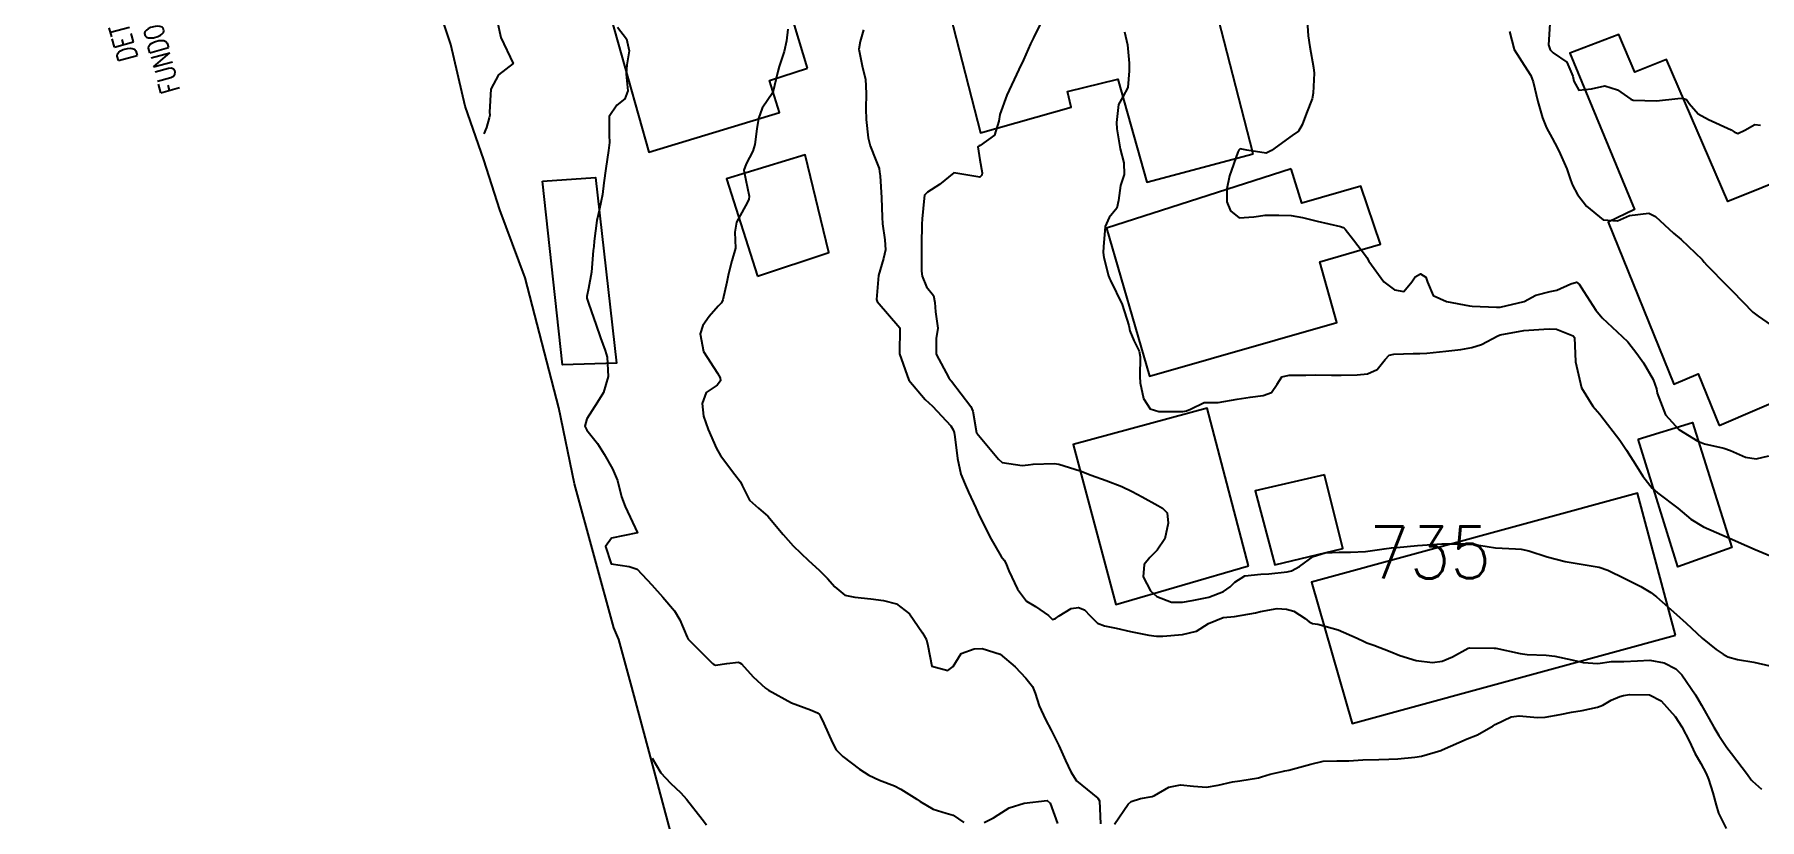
# Model space of a CAD drawing. Header units: metres. Extents: x 292545 to 299085, y 7450245 to 7463078.
# Drawn here: x 298542.6 to 298675.3, y 7450496.4 to 7450556.9 of the extents above; entities that cross this region are included whole.
import ezdxf
from ezdxf.enums import TextEntityAlignment as Align

# ---------------------------------------------------------------- set-up
doc = ezdxf.new("R2010")
doc.units = ezdxf.units.M
for name, color, linetype in [('Area', 45, 'Continuous'), ('Cotas', 45, 'Continuous'), ('Curvas de Nivel 1m', 11, 'Continuous'), ('Curvas de Nivel 5m', 15, 'Continuous'), ('Edificações', 30, 'Continuous'), ('TEXTO', 45, 'Continuous')]:
    doc.layers.add(name, color=color, linetype=linetype)
doc.styles.add('ROMANS', font='romans', dxfattribs={"height": 0.2})
doc.styles.add('Style-STANDARD', font='STANDARD.shx')

msp = doc.modelspace()

# ---------------------------------------------------------------- linework, layer by layer
at = {"layer": 'Area'}
msp.add_polyline3d([(298591.72, 7450494.84, 739.21), (298588.58, 7450506.63, 738.34), (298587.58, 7450510.3, 738.16), (298587.18, 7450511.19, 738.19), (298584.16, 7450522.28, 741.47), (298582.97, 7450528.13, 737.95), (298580.37, 7450538.13, 742.55), (298578.42, 7450543.38, 738.56), (298577.2, 7450547.23, 738.64), (298575.75, 7450551.35, 738.69), (298574.66, 7450556.11, 743.02), (298572.75, 7450561.81, 738.85)], dxfattribs=at)
at = {"layer": 'Curvas de Nivel 1m', "flags": 128}
for points, elevation in [([(298578.21, 7450557.93), (298578.49, 7450556.65), (298579.44, 7450554.64), (298578.33, 7450553.76), (298577.73, 7450552.66), (298577.63, 7450550.88), (298577.64, 7450550.66), (298577.61, 7450550.45), (298577.39, 7450549.71), (298577.19, 7450549.21)], 739), ([(298587.48, 7450557.44), (298588.16, 7450556.53), (298588.37, 7450555.62), (298588.19, 7450554.53), (298588.15, 7450553.82), (298588.26, 7450552.53), (298588.04, 7450551.91), (298587.41, 7450551.43), (298586.83, 7450550.55), (298586.82, 7450549.11), (298586.85, 7450548.55), (298586.77, 7450547.95), (298586.57, 7450546.55), (298586.43, 7450545.46), (298586.33, 7450544.55), (298586.06, 7450543.31), (298585.88, 7450542.56), (298585.69, 7450540.96), (298585.64, 7450540.56), (298585.61, 7450540.23), (298585.47, 7450538.57), (298585.24, 7450537.32), (298585.11, 7450536.69), (298585.12, 7450536.57), (298585.23, 7450536.19), (298585.66, 7450535.01), (298585.81, 7450534.56), (298586.16, 7450533.52), (298586.53, 7450532.55), (298586.67, 7450532.04), (298586.76, 7450530.55), (298586.4, 7450529.3), (298585.93, 7450528.56), (298585.12, 7450527.29), (298584.97, 7450526.71), (298585.11, 7450526.42), (298585.93, 7450525.38), (298586.44, 7450524.56), (298587.08, 7450523.43), (298587.46, 7450522.54), (298587.79, 7450521.28), (298588.06, 7450520.53), (298589.01, 7450518.52), (298587.01, 7450518.1), (298586.55, 7450517.46), (298586.99, 7450516.12), (298588.38, 7450515.92), (298588.98, 7450515.72), (298590.11, 7450514.51), (298590.96, 7450513.56), (298591.85, 7450512.49), (298592.26, 7450511.8), (298592.82, 7450510.47), (298592.92, 7450510.31), (298594.78, 7450508.45), (298594.89, 7450508.36), (298595.02, 7450508.32), (298595.88, 7450508.44), (298596.77, 7450508.55), (298596.89, 7450508.51), (298597, 7450508.43), (298597.9, 7450507.43), (298598.87, 7450506.54), (298599.08, 7450506.4), (298600.86, 7450505.42), (298602.33, 7450504.89), (298602.86, 7450504.66), (298603.01, 7450504.51), (298603.1, 7450504.36), (298603.35, 7450503.84), (298604.02, 7450502.34), (298604.29, 7450501.81), (298604.81, 7450501.28), (298606.1, 7450500.32), (298606.8, 7450499.84), (298607.63, 7450499.46), (298608.78, 7450499.02), (298609.28, 7450498.78), (298610.08, 7450498.27), (298610.51, 7450498), (298610.77, 7450497.83), (298611.77, 7450497.24), (298612.76, 7450496.93), (298613.31, 7450496.78), (298614.11, 7450496.22)], 738), ([(298600.59, 7450557.28), (298600.47, 7450556.39), (298600.3, 7450555.55), (298599.92, 7450554.4), (298599.81, 7450554.03), (298599.42, 7450552.4), (298598.61, 7450551.2), (298598.33, 7450550.41), (298598.2, 7450549.6), (298598.03, 7450548.41), (298597.89, 7450547.9), (298597.36, 7450546.92), (298597.2, 7450546.42), (298597.34, 7450545.66), (298597.61, 7450544.42), (298597.58, 7450544.16), (298597.32, 7450543.67), (298596.64, 7450542.43), (298596.51, 7450541.65), (298596.54, 7450540.43), (298596.26, 7450539.45), (298596.01, 7450538.44), (298595.89, 7450537.8), (298595.58, 7450536.45), (298595.47, 7450536.21), (298595.23, 7450535.95), (298594.52, 7450535.15), (298594.04, 7450534.46), (298593.84, 7450533.82), (298594.08, 7450532.46), (298595.17, 7450530.79), (298595.36, 7450530.45), (298595.39, 7450530.21), (298595.15, 7450529.88), (298594.3, 7450529.3), (298593.99, 7450528.46), (298594.1, 7450527.48), (298594.46, 7450526.46), (298595.1, 7450524.99), (298595.4, 7450524.45), (298596.5, 7450523.01), (298596.93, 7450522.43), (298597.06, 7450522.16), (298597.64, 7450521.02), (298598.31, 7450520.41), (298599.03, 7450519.8), (298600.21, 7450518.39), (298601, 7450517.51), (298602.18, 7450516.37), (298602.99, 7450515.64), (298603.62, 7450514.99), (298604.2, 7450514.34), (298604.96, 7450513.72), (298605.74, 7450513.55), (298606.96, 7450513.43), (298607.94, 7450513.31), (298608.95, 7450513.05), (298609.94, 7450512.27), (298610.93, 7450510.81), (298611.25, 7450510.26), (298611.35, 7450509.83), (298611.66, 7450508.25), (298612.89, 7450507.91), (298613.31, 7450508.23), (298613.92, 7450509.22), (298614.91, 7450509.57), (298615.52, 7450509.6), (298616.91, 7450509.17), (298618.07, 7450508.18), (298618.88, 7450507.31), (298619.39, 7450506.67), (298619.6, 7450506.16), (298619.91, 7450505.2), (298620.39, 7450504.15), (298620.84, 7450503.31), (298621.43, 7450502.13), (298621.95, 7450500.99), (298622.36, 7450500.12), (298622.79, 7450499.42), (298624.44, 7450498.09), (298624.56, 7450497.88), (298624.63, 7450496.1)], 737), ([(298606.4, 7450557.24), (298606.14, 7450556.32), (298606.05, 7450555.74), (298606.31, 7450554.32), (298606.54, 7450553.42), (298606.61, 7450552.32), (298606.57, 7450551.15), (298606.61, 7450550.32), (298606.77, 7450548.92), (298606.9, 7450548.31), (298607.36, 7450547.2), (298607.61, 7450546.56), (298607.64, 7450546.31), (298607.67, 7450545.99), (298607.78, 7450544.3), (298607.83, 7450542.82), (298607.87, 7450542.3), (298608.05, 7450541.05), (298608.09, 7450540.3), (298607.94, 7450539.63), (298607.56, 7450538.31), (298607.4, 7450536.47), (298607.46, 7450536.31), (298609.2, 7450534.28), (298609.18, 7450532.28), (298609.88, 7450530.27), (298611.14, 7450528.77), (298611.72, 7450528.25), (298613.12, 7450526.75), (298613.3, 7450526.43), (298613.37, 7450526.24), (298613.43, 7450525.91), (298613.63, 7450524.23), (298613.88, 7450523.03), (298614.22, 7450522.22), (298614.49, 7450521.65), (298615.05, 7450520.43), (298615.14, 7450520.21), (298615.22, 7450520.03), (298616.11, 7450518.2), (298617, 7450516.69), (298617.21, 7450516.4), (298617.34, 7450516.18), (298617.58, 7450515.59), (298618.25, 7450514.18), (298618.95, 7450513.24), (298619.62, 7450512.83), (298620.64, 7450512.14), (298620.78, 7450511.98), (298620.94, 7450511.83), (298621.18, 7450511.9), (298621.46, 7450512.13), (298622.38, 7450512.69), (298622.95, 7450512.77), (298623.4, 7450512.57), (298623.85, 7450512.11), (298624.39, 7450511.55), (298624.94, 7450511.35), (298625.85, 7450511.17), (298626.93, 7450510.91), (298628.34, 7450510.64), (298628.93, 7450510.56), (298629.44, 7450510.55), (298630.93, 7450510.68), (298632.01, 7450510.93), (298632.94, 7450511.52), (298634.06, 7450511.98), (298634.94, 7450512.07), (298636.56, 7450512.34), (298636.95, 7450512.46), (298638.22, 7450512.67), (298638.95, 7450512.63), (298639.5, 7450512.48), (298640.39, 7450511.91), (298640.69, 7450511.65), (298640.94, 7450511.54), (298641.36, 7450511.48), (298642.93, 7450511.03), (298644.39, 7450510.4), (298644.93, 7450510.14), (298645.12, 7450510.05), (298645.67, 7450509.85), (298646.92, 7450509.37), (298647.67, 7450509.07), (298648.91, 7450508.67), (298650.17, 7450508.53), (298650.91, 7450508.63), (298651.71, 7450508.97), (298652.92, 7450509.62), (298653.03, 7450509.65), (298654.92, 7450509.64), (298655.04, 7450509.62), (298656.92, 7450509.21), (298657.47, 7450509.15), (298658.91, 7450509.09), (298659.59, 7450509.01), (298660.9, 7450508.73), (298661.76, 7450508.52), (298662.9, 7450508.45), (298663.94, 7450508.59), (298664.9, 7450508.6), (298665.96, 7450508.66), (298666.9, 7450508.71), (298667.99, 7450508.49), (298668.9, 7450508.04), (298669.37, 7450507.57), (298670.41, 7450506.03), (298670.69, 7450505.55), (298670.87, 7450505.23), (298671.81, 7450503.54), (298672.21, 7450502.9), (298672.83, 7450501.98), (298673.18, 7450501.52), (298674.4, 7450499.91), (298674.7, 7450499.5), (298674.8, 7450499.38), (298675.5, 7450498.78)], 736), ([(298626.47, 7450557.08), (298626.7, 7450556.08), (298626.85, 7450554.67), (298626.85, 7450554.08), (298626.73, 7450552.78), (298626.35, 7450552.08), (298626.01, 7450551.49), (298625.86, 7450550.09), (298625.88, 7450549.6), (298626.14, 7450548.08), (298626.44, 7450547), (298626.46, 7450546.08), (298626.18, 7450545.24), (298626.02, 7450544.08), (298625.9, 7450543.5), (298625.31, 7450542.77), (298624.99, 7450542.09), (298624.86, 7450540.52), (298624.85, 7450540.1), (298624.88, 7450539.71), (298625.26, 7450538.3), (298625.33, 7450538.09), (298625.41, 7450537.93), (298626.31, 7450536.08), (298626.81, 7450534.48), (298626.89, 7450534.07), (298627.2, 7450533.31), (298627.61, 7450532.49), (298627.68, 7450532.06), (298627.65, 7450530.54), (298627.69, 7450530.06), (298627.95, 7450528.86), (298628.45, 7450528.06), (298629.13, 7450527.84), (298630.96, 7450527.86), (298631.13, 7450527.87), (298631.26, 7450527.89), (298631.55, 7450528.02), (298632.62, 7450528.53), (298633.14, 7450528.53), (298633.68, 7450528.54), (298635.14, 7450528.79), (298636.14, 7450528.96), (298637.14, 7450529.08), (298637.79, 7450529.3), (298638.22, 7450529.94), (298638.59, 7450530.51), (298639.16, 7450530.64), (298640.43, 7450530.65), (298641.16, 7450530.66), (298642.4, 7450530.65), (298643.16, 7450530.64), (298644.37, 7450530.66), (298645.17, 7450530.76), (298645.93, 7450531.08), (298646.53, 7450531.84), (298646.83, 7450532.19), (298647.19, 7450532.27), (298648.7, 7450532.31), (298649.19, 7450532.32), (298649.74, 7450532.35), (298651.19, 7450532.49), (298652.35, 7450532.61), (298653.19, 7450532.77), (298653.94, 7450533.01), (298655.2, 7450533.67), (298655.37, 7450533.74), (298657.21, 7450534.08), (298658.73, 7450534.18), (298659.21, 7450534.21), (298659.71, 7450534.19), (298661, 7450533.66), (298661.09, 7450533.55), (298661.18, 7450531.66), (298661.65, 7450529.66), (298662.52, 7450528.27), (298663.05, 7450527.64), (298663.13, 7450527.54), (298664.59, 7450525.63), (298665.1, 7450524.87), (298665.89, 7450523.61), (298666.35, 7450522.87), (298667.07, 7450521.95), (298667.48, 7450521.59), (298669.05, 7450520.41), (298670.06, 7450519.56), (298671.03, 7450518.96), (298672.02, 7450518.53), (298673.02, 7450518.1), (298674.36, 7450517.51), (298675.01, 7450517.22), (298676.23, 7450516.71)], 734), ([(298640.53, 7450557.91), (298640.62, 7450556.76), (298640.73, 7450555.91), (298641.03, 7450554.32), (298641.07, 7450553.9), (298640.99, 7450552.35), (298640.91, 7450551.91), (298640.49, 7450550.82), (298640.15, 7450549.91), (298639.86, 7450549.44), (298639.38, 7450549.09), (298637.78, 7450547.94), (298637.37, 7450547.73), (298635.89, 7450547.96), (298635.37, 7450548.07), (298635.28, 7450547.97), (298635.21, 7450547.81), (298634.55, 7450545.98), (298634.34, 7450544.99), (298634.35, 7450543.98), (298634.63, 7450543.29), (298635.31, 7450542.75), (298636.43, 7450542.84), (298637.31, 7450542.96), (298638.35, 7450542.97), (298639.31, 7450542.93), (298640.17, 7450542.78), (298641.31, 7450542.51), (298643.1, 7450542.09), (298643.3, 7450542.02), (298643.39, 7450541.97), (298643.46, 7450541.88), (298644.09, 7450541.07), (298645.03, 7450539.85), (298645.12, 7450539.7), (298645.27, 7450539.43), (298646.42, 7450537.84), (298647.25, 7450537.22), (298647.98, 7450537.08), (298648.59, 7450537.82), (298648.85, 7450538.22), (298649.26, 7450538.44), (298649.65, 7450538.2), (298649.78, 7450537.8), (298650.23, 7450536.78), (298651.24, 7450536.31), (298653.01, 7450535.98), (298653.23, 7450535.96), (298655.11, 7450535.87), (298655.23, 7450535.87), (298655.37, 7450535.87), (298657.23, 7450536.31), (298658.13, 7450536.81), (298659.24, 7450537.08), (298659.75, 7450537.18), (298660.81, 7450537.67), (298661.25, 7450537.81), (298661.46, 7450537.66), (298661.81, 7450537.09), (298662.75, 7450535.64), (298663.22, 7450535.05), (298664.78, 7450533.62), (298665.2, 7450533.2), (298665.89, 7450532.31), (298666.4, 7450531.6), (298667.16, 7450530.3), (298667.4, 7450529.59), (298667.47, 7450529.27), (298668.11, 7450527.58), (298669.12, 7450526.47), (298670.59, 7450525.56), (298671.11, 7450525.35), (298672.59, 7450525.02), (298673.1, 7450524.84), (298674.26, 7450524.33), (298675.09, 7450524.21), (298676.04, 7450524.43)], 733), ([(298656.1, 7450557.11), (298656.47, 7450555.72), (298657.45, 7450554.14), (298657.73, 7450553.71), (298657.91, 7450553.23), (298658.28, 7450551.7), (298658.64, 7450550.46), (298658.94, 7450549.69), (298659.38, 7450548.89), (298659.8, 7450548.11), (298660, 7450547.68), (298660.51, 7450546.52), (298660.8, 7450545.67), (298660.94, 7450545.26), (298661.33, 7450544.55), (298662.02, 7450543.65), (298663.31, 7450542.59), (298664.41, 7450542.53), (298665.32, 7450542.94), (298666.83, 7450543.11), (298667.32, 7450542.86), (298668.71, 7450541.58), (298669.3, 7450541.08), (298670.91, 7450539.55), (298671.07, 7450539.35), (298671.27, 7450539.12), (298672.85, 7450537.52), (298673.25, 7450537.12), (298674.82, 7450535.5), (298675.22, 7450535.18), (298676.23, 7450534.5)], 732), ([(298659.2, 7450557.69), (298659.1, 7450556.07), (298659.24, 7450555.69), (298659.46, 7450555.46), (298660.51, 7450554.73), (298660.96, 7450553.67), (298661.06, 7450553.29), (298661.43, 7450552.58), (298662.4, 7450552.69), (298663.44, 7450552.91), (298664.42, 7450552.61), (298665.43, 7450551.89), (298665.62, 7450551.81), (298667.42, 7450551.77), (298669.05, 7450551.94), (298669.42, 7450551.97), (298669.72, 7450551.87), (298669.92, 7450551.56), (298670.61, 7450550.76), (298671.4, 7450550.32), (298673.15, 7450549.52), (298673.39, 7450549.38), (298673.67, 7450549.24), (298674.21, 7450549.51), (298674.97, 7450549.93), (298675.4, 7450549.9)], 731), ([(298625.7, 7450496.09), (298626.77, 7450497.62), (298627, 7450497.83), (298627.72, 7450498.06), (298628.61, 7450498.21), (298628.78, 7450498.28), (298629.89, 7450498.93), (298630.79, 7450499.12), (298631.79, 7450499.01), (298632.79, 7450498.93), (298633.69, 7450499.09), (298634.79, 7450499.35), (298635.35, 7450499.42), (298636.8, 7450499.64), (298637.03, 7450499.72), (298637.69, 7450499.94), (298638.6, 7450500.14), (298638.81, 7450500.18), (298639.12, 7450500.24), (298640.81, 7450500.71), (298641.77, 7450500.94), (298642.81, 7450500.95), (298643.73, 7450500.96), (298644.81, 7450501.04), (298646.05, 7450501.07), (298646.82, 7450501.08), (298647.52, 7450501.12), (298648.82, 7450501.23), (298649.32, 7450501.31), (298650.82, 7450501.75), (298650.92, 7450501.79), (298652.83, 7450502.65), (298653.63, 7450502.96), (298654.84, 7450503.64), (298654.99, 7450503.74), (298656.24, 7450504.33), (298656.85, 7450504.41), (298658.25, 7450504.3), (298658.85, 7450504.31), (298660.01, 7450504.53), (298660.86, 7450504.69), (298661.7, 7450504.82), (298662.86, 7450505.08), (298663.27, 7450505.23), (298663.91, 7450505.63), (298664.59, 7450505.91), (298664.88, 7450505.98), (298665.33, 7450506.07), (298666.88, 7450506.04), (298667.76, 7450505.58), (298668.85, 7450504.37), (298669.37, 7450503.56), (298669.95, 7450502.44), (298670.36, 7450501.55), (298670.81, 7450500.76), (298671.23, 7450499.97), (298671.4, 7450499.54), (298671.75, 7450498.5), (298672.01, 7450497.53), (298672.17, 7450496.93), (298672.76, 7450495.75)], 737), ([(298590.14, 7450501.17), (298590.8, 7450500.03), (298591.54, 7450499.24), (298592.34, 7450498.48), (298592.78, 7450498), (298593.99, 7450496.46), (298594.32, 7450496.03)], 739), ([(298615.67, 7450496.2), (298616.39, 7450496.56), (298616.76, 7450496.79), (298617.6, 7450497.34), (298618.77, 7450497.69), (298620.54, 7450497.91), (298620.77, 7450497.7), (298621.32, 7450496.13)], 738)]:
    msp.add_lwpolyline(points, dxfattribs=dict(at, elevation=elevation))
at = {"layer": 'Curvas de Nivel 5m', "elevation": 735, "flags": 128}
msp.add_lwpolyline([(298619.98, 7450557.66), (298619.48, 7450556.61), (298619.26, 7450556.16), (298618.7, 7450554.93), (298618.34, 7450554.18), (298617.42, 7450552.19), (298616.88, 7450550.71), (298616.8, 7450550.2), (298616.47, 7450549.11), (298615.37, 7450548.32), (298615.29, 7450548.3), (298615.2, 7450548.21), (298615.36, 7450547.21), (298615.54, 7450546.21), (298615.51, 7450546.05), (298615.35, 7450545.89), (298613.35, 7450546.23), (298612.25, 7450545.33), (298611.33, 7450544.74), (298611.1, 7450544.49), (298611.06, 7450544.26), (298610.91, 7450542.67), (298610.89, 7450542.26), (298610.85, 7450540.7), (298610.86, 7450540.26), (298610.87, 7450538.65), (298610.9, 7450538.26), (298611.24, 7450537.45), (298611.78, 7450536.79), (298611.88, 7450536.25), (298611.95, 7450535.52), (298612.13, 7450534.25), (298611.99, 7450533.46), (298611.98, 7450532.25), (298612.97, 7450530.43), (298613.12, 7450530.24), (298613.16, 7450530.19), (298614.65, 7450528.22), (298614.8, 7450527.88), (298615.1, 7450526.21), (298615.11, 7450526.17), (298616.78, 7450524.19), (298617.08, 7450523.91), (298618.61, 7450523.7), (298619.08, 7450523.75), (298619.44, 7450523.8), (298621.08, 7450523.84), (298621.42, 7450523.8), (298623.07, 7450523.28), (298623.92, 7450522.95), (298625.07, 7450522.53), (298626.27, 7450522.08), (298627.06, 7450521.7), (298627.85, 7450521.27), (298629.05, 7450520.6), (298629.4, 7450520.4), (298629.77, 7450520.04), (298629.83, 7450519.24), (298629.57, 7450518.04), (298629, 7450517.18), (298628.44, 7450516.61), (298628, 7450516.06), (298627.92, 7450515.12), (298628.47, 7450514.05), (298628.96, 7450513.61), (298630.09, 7450513.17), (298630.95, 7450513.18), (298631.68, 7450513.29), (298632.96, 7450513.56), (298634.1, 7450513.98), (298634.61, 7450514.34), (298634.97, 7450514.72), (298635.75, 7450515.19), (298636.98, 7450515.33), (298637.58, 7450515.35), (298638.99, 7450515.5), (298639.33, 7450515.58), (298639.94, 7450515.92), (298641, 7450516.68), (298641.92, 7450516.98), (298643, 7450517.02), (298643.86, 7450517.02), (298645.01, 7450517.07), (298646.45, 7450517.28), (298647.01, 7450517.36), (298647.44, 7450517.39), (298649.01, 7450517.54), (298650.9, 7450517.67), (298651.01, 7450517.67), (298651.13, 7450517.66), (298653.01, 7450517.67), (298653.11, 7450517.66), (298655.01, 7450517.34), (298656.56, 7450517.27), (298657.01, 7450517.25), (298657.58, 7450517.13), (298659, 7450516.66), (298660.37, 7450516.31), (298661, 7450516.2), (298661.46, 7450516.13), (298663, 7450515.86), (298663.66, 7450515.63), (298664.98, 7450514.99), (298666.21, 7450514.37), (298666.97, 7450513.92), (298667.41, 7450513.59), (298668.95, 7450512.23), (298669.68, 7450511.56), (298670.93, 7450510.4), (298672.01, 7450509.53), (298672.54, 7450509.16), (298672.91, 7450508.96), (298673.65, 7450508.76), (298674.9, 7450508.54), (298676.13, 7450508.26)], dxfattribs=at)
at = {"layer": 'Edificações'}
for points in [[(298636.39, 7450547.68), (298631.7, 7450565.84), (298623.48, 7450563.5), (298623.51, 7450563.08), (298619.8, 7450562.19), (298618.37, 7450567.65), (298611.19, 7450565.69), (298615.39, 7450549.29), (298622.38, 7450551.28), (298622.09, 7450552.49), (298625.96, 7450553.44), (298628.2, 7450545.49)], [(298602.09, 7450554.29), (298599.43, 7450563.14), (298586.7, 7450559.1), (298589.89, 7450547.82), (298599.93, 7450550.87), (298599.17, 7450553.34)], [(298672.24, 7450526.77), (298677.91, 7450529.2), (298677.14, 7450531.44), (298684.29, 7450534.1), (298682.44, 7450538.63), (298686.4, 7450540.23), (298683.24, 7450548.17), (298672.9, 7450544.02), (298668.18, 7450554.95), (298665.74, 7450553.96), (298664.52, 7450556.86), (298660.73, 7450555.44), (298665.71, 7450543.39), (298663.69, 7450542.41), (298668.75, 7450529.95), (298670.61, 7450530.74)], [(298598.24, 7450538.26), (298603.74, 7450540.08), (298601.92, 7450547.6), (298595.86, 7450545.76)], [(298639.29, 7450546.52), (298625.1, 7450541.97), (298628.41, 7450530.57), (298642.82, 7450534.71), (298641.5, 7450539.36), (298646.18, 7450540.74), (298644.66, 7450545.19), (298640.13, 7450543.88)], [(298581.69, 7450545.59), (298585.77, 7450545.87), (298587.4, 7450531.56), (298583.25, 7450531.45)], [(298636.03, 7450515.96), (298632.84, 7450528.11), (298622.54, 7450525.31), (298625.81, 7450512.98)], [(298665.99, 7450525.71), (298670.17, 7450527), (298673.21, 7450517.37), (298669.04, 7450515.88)], [(298641.86, 7450522.96), (298636.54, 7450521.74), (298638.05, 7450516.05), (298643.28, 7450517.31)], [(298668.86, 7450510.62), (298665.94, 7450521.57), (298640.87, 7450514.7), (298643.99, 7450503.84)]]:
    msp.add_lwpolyline(points, close=True, dxfattribs=at)

# ---------------------------------------------------------------- texts
at = {"layer": 'Cotas', "style": 'Style-STANDARD'}
msp.add_text('735', height=4, rotation=0.1041, dxfattribs=at).set_placement((298649.98, 7450517, 735), align=Align.MIDDLE_CENTER)
at = {"layer": 'TEXTO', "style": 'ROMANS', "width": 0.8}
for s, p in [('FUNDO=713,320 (SEÇÃO MONTANTE)', (298553.83, 7450552.59)), ('DETALHE GALERIA (S/ESCALA)', (298550.57, 7450555.06))]:
    msp.add_text(s, height=1.5, rotation=105.3322, dxfattribs=at).set_placement(p)

doc.saveas('drawing.dxf')
